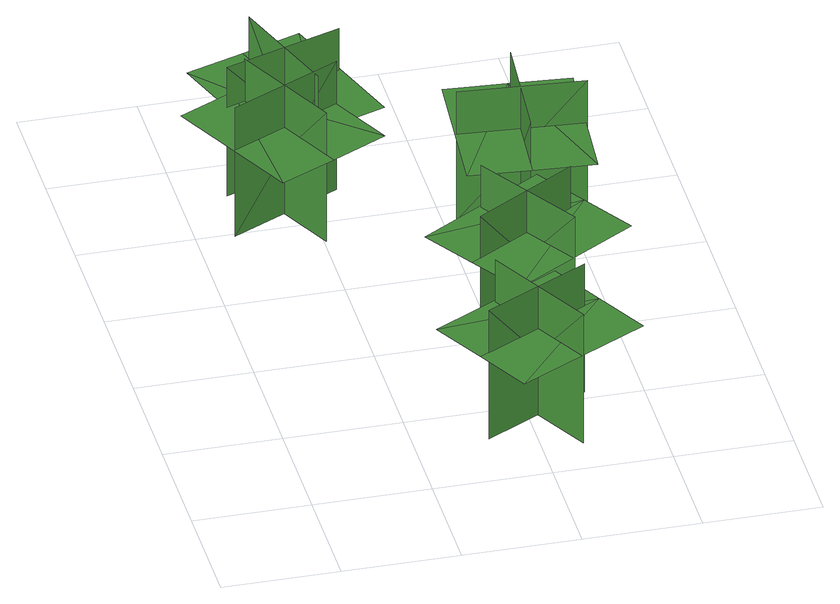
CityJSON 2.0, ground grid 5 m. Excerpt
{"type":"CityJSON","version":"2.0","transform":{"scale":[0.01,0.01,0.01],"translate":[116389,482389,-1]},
"CityObjects":{
"tree1":{"type":"SolitaryVegetationObject","geometry":[{"type":"MultiSurface","lod":"1","boundaries":[[[0,1,2]],[[0,2,3]],[[4,5,6]],[[4,6,7]],[[8,9,10]],[[8,10,11]],[[8,11,12]],[[8,12,13]]]}]},
"tree2":{"type":"SolitaryVegetationObject","geometry":[{"type":"MultiSurface","lod":"1","boundaries":[[[14,15,16]],[[14,16,17]],[[18,19,20]],[[18,20,21]],[[22,23,24]],[[22,24,25]],[[22,25,26]],[[22,26,27]]]}]},
"tree3":{"type":"SolitaryVegetationObject","geometry":[{"type":"MultiSurface","lod":"1","boundaries":[[[28,29,30]],[[28,30,31]],[[32,33,34]],[[32,34,35]],[[36,37,38]],[[36,38,39]],[[36,39,40]],[[36,40,41]]]}]},
"tree4":{"type":"SolitaryVegetationObject","geometry":[{"type":"MultiSurface","lod":"1","boundaries":[[[42,43,44]],[[42,44,45]],[[46,47,48]],[[46,48,49]],[[50,51,52]],[[50,52,53]],[[50,53,54]],[[50,54,55]]]}]},
"tree5":{"type":"SolitaryVegetationObject","geometry":[{"type":"MultiSurface","lod":"1","boundaries":[[[56,57,58]],[[56,58,59]],[[60,61,62]],[[60,62,63]],[[64,65,66]],[[64,66,67]],[[64,67,68]],[[64,68,69]]]}]}
},
"vertices":[
[155,1967,85],[155,1967,705],[634,2204,705],[634,2204,85],[277,2307,85],[277,2307,705],[505,1845,705],[505,1845,85],[242,2378,503],[2,2260,503],[286,1685,503],[526,1803,503],[766,1922,503],[482,2497,503],
[703,2451,75],[703,2451,695],[197,2278,695],[197,2278,75],[538,2130,75],[538,2130,695],[371,2617,695],[371,2617,75],[564,2054,493],[817,2141,493],[609,2748,493],[356,2661,493],[103,2575,493],[310,1968,493],
[917,651,77],[917,651,697],[1168,180,697],[1168,180,77],[1260,539,77],[1260,539,697],[805,297,697],[805,297,77],[1330,577,495],[1204,813,495],[638,511,495],[764,275,495],[890,39,495],[1456,340,495],
[1024,1343,73],[1024,1343,693],[1304,888,693],[1304,888,73],[1374,1253,73],[1374,1253,693],[935,982,693],[935,982,73],[1441,1295,492],[1301,1523,492],[755,1185,492],[895,958,492],[1036,730,492],[1582,1067,492],
[1052,1873,83],[1052,1873,703],[1585,1831,703],[1585,1831,83],[1332,2103,83],[1332,2103,703],[1290,1589,703],[1290,1589,83],[1338,2182,501],[1071,2203,501],[1020,1563,501],[1287,1542,501],[1554,1521,501],[1605,2160,501]
]}
